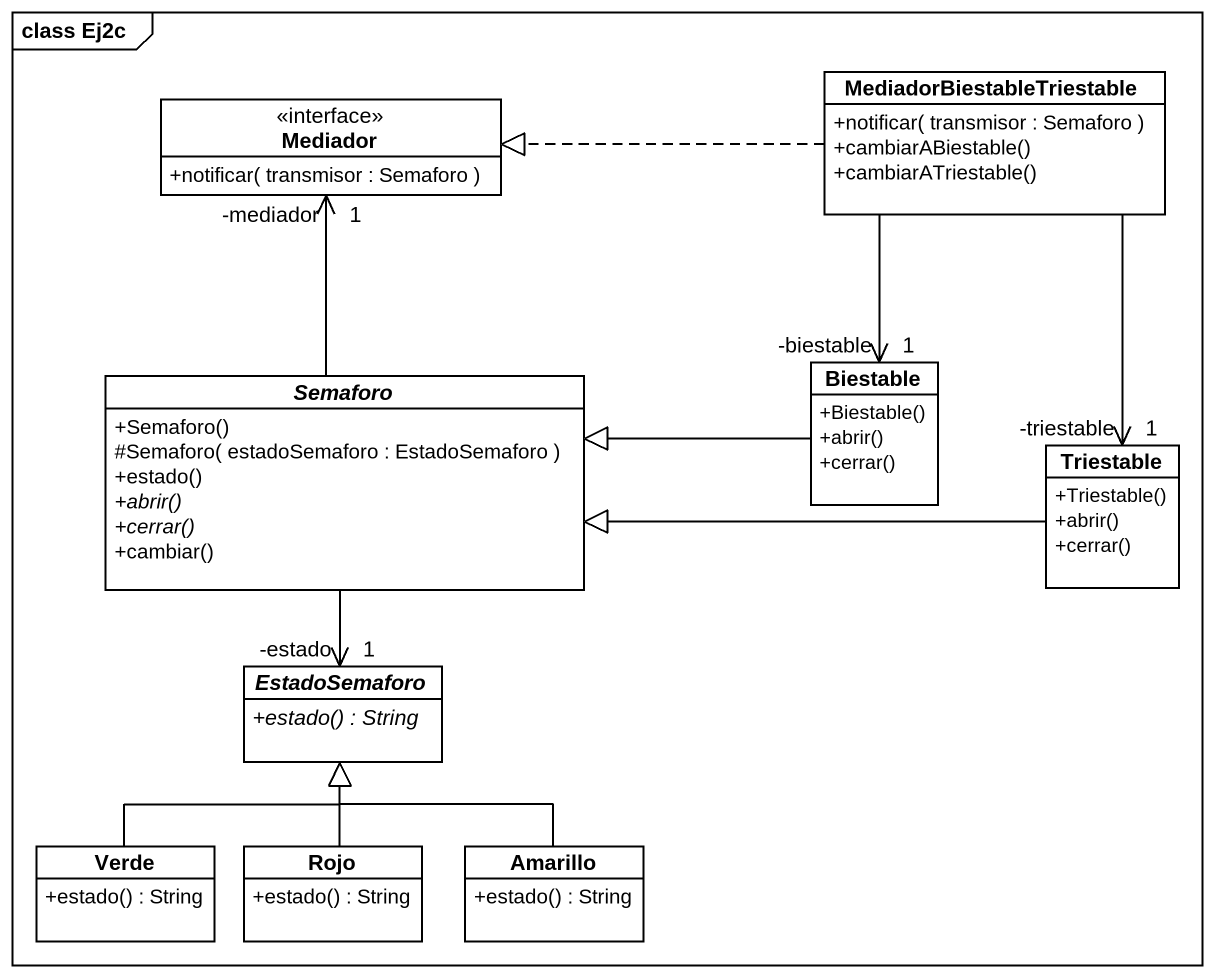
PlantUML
@startuml
mainframe class Ej2c
hide circle
hide empty members
skinparam classAttributeIconSize 0
interface Mediador {
  +notificar( transmisor : Semaforo )
}
class MediadorBiestableTriestable {
  +notificar( transmisor : Semaforo )
  +cambiarABiestable()
  +cambiarATriestable()
}
abstract class Semaforo {
  +Semaforo()
  #Semaforo( estadoSemaforo : EstadoSemaforo )
  +estado()
  {abstract} +abrir()
  {abstract} +cerrar()
  +cambiar()
}
class Biestable {
  +Biestable()
  +abrir()
  +cerrar()
}
class Triestable {
  +Triestable()
  +abrir()
  +cerrar()
}
abstract class EstadoSemaforo {
  {abstract} +estado() : String
}
class Verde {
  +estado() : String
}
class Rojo {
  +estado() : String
}
class Amarillo {
  +estado() : String
}
MediadorBiestableTriestable .left.|> Mediador
MediadorBiestableTriestable --> "-biestable\n1" Biestable
MediadorBiestableTriestable --> "-triestable\n1" Triestable
Semaforo -up-> "-mediador\n1" Mediador
Semaforo --> "1\n-estado" EstadoSemaforo
Biestable -left-|> Semaforo
Triestable -left-|> Semaforo
Verde -up-|> EstadoSemaforo
Rojo -up-|> EstadoSemaforo
Amarillo -up-|> EstadoSemaforo
@enduml
